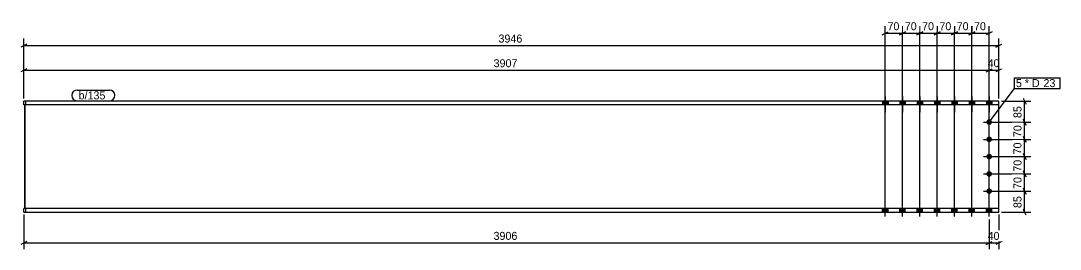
# Model space of a CAD drawing. Header units: millimetres. Extents: x 26 to 13543, y 32 to 958.
# Drawn here: x 9337 to 13543, y 32 to 958 of the extents above; entities that cross this region are included whole.
import ezdxf

# ---------------------------------------------------------------- set-up
doc = ezdxf.new("R2010")
doc.units = ezdxf.units.MM
doc.linetypes.add('DXK_LINE_DOT4', pattern=[0.9408, 0.4704, -0.4704])
doc.styles.add('Comic Sans MS', font='COMIC.TTF', dxfattribs={"height": 0.2})

msp = doc.modelspace()

# ---------------------------------------------------------------- hatches: boundary and pattern name
at = {"linetype": 'Continuous'}
for points in [[(12846, 632.6), (12824, 632.6), (12824, 618), (12846, 618)], [(12846, 632.6), (12824, 632.6), (12824, 618), (12846, 618)], [(12916, 632.6), (12894, 632.6), (12894, 618), (12916, 618)], [(12916, 632.6), (12894, 632.6), (12894, 618), (12916, 618)], [(12986, 632.6), (12964, 632.6), (12964, 618), (12986, 618)], [(12986, 632.6), (12964, 632.6), (12964, 618), (12986, 618)], [(13056, 632.6), (13034, 632.6), (13034, 618), (13056, 618)], [(13056, 632.6), (13034, 632.6), (13034, 618), (13056, 618)], [(13126, 632.6), (13104, 632.6), (13104, 618), (13126, 618)], [(13126, 632.6), (13104, 632.6), (13104, 618), (13126, 618)], [(13196, 632.6), (13174, 632.6), (13174, 618), (13196, 618)], [(13196, 632.6), (13174, 632.6), (13174, 618), (13196, 618)], [(13266, 632.6), (13244, 632.6), (13244, 618), (13266, 618)], [(13266, 632.6), (13244, 632.6), (13244, 618), (13266, 618)], [(13243.9, 547.6, -1), (13266.9, 547.6, -1)], [(13243.9, 477.6, -1), (13266.9, 477.6, -1)], [(13243.9, 407.6, -1), (13266.9, 407.6, -1)], [(13243.9, 337.6, -1), (13266.9, 337.6, -1)], [(13243.9, 267.6, -1), (13266.9, 267.6, -1)], [(12846, 197.2), (12824, 197.2), (12824, 182.6), (12846, 182.6)], [(12846, 197.2), (12824, 197.2), (12824, 182.6), (12846, 182.6)], [(12916, 197.2), (12894, 197.2), (12894, 182.6), (12916, 182.6)], [(12916, 197.2), (12894, 197.2), (12894, 182.6), (12916, 182.6)], [(12986, 197.2), (12964, 197.2), (12964, 182.6), (12986, 182.6)], [(12986, 197.2), (12964, 197.2), (12964, 182.6), (12986, 182.6)], [(13056, 197.2), (13034, 197.2), (13034, 182.6), (13056, 182.6)], [(13056, 197.2), (13034, 197.2), (13034, 182.6), (13056, 182.6)], [(13126, 197.2), (13104, 197.2), (13104, 182.6), (13126, 182.6)], [(13126, 197.2), (13104, 197.2), (13104, 182.6), (13126, 182.6)], [(13196, 197.2), (13174, 197.2), (13174, 182.6), (13196, 182.6)], [(13196, 197.2), (13174, 197.2), (13174, 182.6), (13196, 182.6)], [(13266, 197.2), (13244, 197.2), (13244, 182.6), (13266, 182.6)], [(13266, 197.2), (13244, 197.2), (13244, 182.6), (13266, 182.6)]]:
    msp.add_hatch(color=3, dxfattribs=at).paths.add_polyline_path(points)

# ---------------------------------------------------------------- linework, layer by layer
at = {"color": 8, "linetype": 'Continuous'}
for p, q in [((12835, 222.4), (12835, 936)), ((12905, 222.4), (12905, 936)), ((12975, 222.4), (12975, 936)), ((13045, 222.4), (13045, 936)), ((13115, 222.4), (13115, 936)), ((13185, 222.4), (13185, 936)), ((9348.6, 642.6), (9348.6, 886)), ((12823, 901.6), (12847, 913.6)), ((12893, 901.6), (12917, 913.6)), ((12963, 901.6), (12987, 913.6)), ((13033, 901.6), (13057, 913.6)), ((13103, 901.6), (13127, 913.6)), ((13173, 901.6), (13197, 913.6)), ((13185, 907.6), (13255, 907.6)), ((13267, 913.6), (13243, 901.6)), ((9360.6, 863.6), (9336.6, 851.6)), ((9348.6, 857.6), (13295, 857.6)), ((13283, 851.6), (13307, 863.6)), ((9360.6, 763.6), (9336.6, 751.6)), ((9348.6, 642.6), (9348.6, 786)), ((13243.4, 751.6), (13267.4, 763.6)), ((13255.4, 557.6), (13255.4, 786)), ((13255.4, 757.6), (13295, 757.6)), ((13307, 763.6), (13283, 751.6)), ((13295, 642.6), (13295, 786)), ((13305, 632.6), (13424.2, 632.6)), ((13392.6, 644.6), (13404.6, 620.6)), ((13398.6, 547.6), (13398.6, 632.6)), ((13265.4, 547.6), (13424.2, 547.6)), ((13404.6, 535.6), (13392.6, 559.6)), ((13265.4, 477.6), (13424.2, 477.6)), ((13404.6, 465.6), (13392.6, 489.6)), ((13265.4, 407.6), (13424.2, 407.6)), ((13404.6, 395.6), (13392.6, 419.6)), ((13265.4, 337.6), (13424.2, 337.6)), ((13404.6, 325.6), (13392.6, 349.6)), ((13265.4, 267.6), (13424.2, 267.6)), ((13404.6, 255.6), (13392.6, 279.6)), ((9348.6, 172.6), (9348.6, 32)), ((13295, 172.6), (13295, 32)), ((13305, 182.6), (13424.2, 182.6)), ((13404.6, 170.6), (13392.6, 194.6)), ((13255, 152.4), (13255, 32)), ((9360.6, 63.6), (9336.6, 51.6)), ((13243, 51.6), (13267, 63.6)), ((13255, 57.6), (13295, 57.6)), ((13307, 63.6), (13283, 51.6))]:
    msp.add_line(p, q, dxfattribs=at)
at = {"color": 7, "linetype": 'Continuous'}
for p, q in [((13295, 632.6), (9348.6, 632.6)), ((9348.6, 618), (9348.6, 632.6)), ((9357.3, 618), (9357.3, 632.6)), ((13295, 182.6), (13295, 632.6)), ((9352.7, 618), (9348.6, 618)), ((9352.7, 618), (9352.7, 197.2)), ((13295, 618), (9353.1, 618)), ((9353.1, 197.2), (9353.1, 618)), ((9348.6, 182.6), (9348.6, 197.2)), ((9352.7, 197.2), (9348.6, 197.2)), ((9348.6, 182.6), (13295, 182.6)), ((13295, 197.2), (9353.1, 197.2)), ((9357.3, 182.6), (9357.3, 197.2))]:
    msp.add_line(p, q, dxfattribs=at)
at = {"color": 3, "linetype": 'Continuous'}
for p, q in [((12824, 632.6), (12824, 618)), ((12824, 632.6), (12824, 618)), ((12835, 650.8), (12835, 587.6)), ((12835, 650.8), (12835, 587.6)), ((12846, 632.6), (12846, 618)), ((12846, 632.6), (12846, 618)), ((12894, 632.6), (12894, 618)), ((12894, 632.6), (12894, 618)), ((12905, 650.8), (12905, 587.6)), ((12905, 650.8), (12905, 587.6)), ((12916, 632.6), (12916, 618)), ((12916, 632.6), (12916, 618)), ((12964, 632.6), (12964, 618)), ((12964, 632.6), (12964, 618)), ((12975, 650.8), (12975, 587.6)), ((12975, 650.8), (12975, 587.6)), ((12986, 632.6), (12986, 618)), ((12986, 632.6), (12986, 618)), ((13034, 632.6), (13034, 618)), ((13034, 632.6), (13034, 618)), ((13045, 650.8), (13045, 587.6)), ((13045, 650.8), (13045, 587.6)), ((13056, 632.6), (13056, 618)), ((13056, 632.6), (13056, 618)), ((13104, 632.6), (13104, 618)), ((13104, 632.6), (13104, 618)), ((13115, 650.8), (13115, 587.6)), ((13115, 650.8), (13115, 587.6)), ((13126, 632.6), (13126, 618)), ((13126, 632.6), (13126, 618)), ((13174, 632.6), (13174, 618)), ((13174, 632.6), (13174, 618)), ((13185, 650.8), (13185, 587.6)), ((13185, 650.8), (13185, 587.6)), ((13196, 632.6), (13196, 618)), ((13196, 632.6), (13196, 618)), ((13244, 632.6), (13244, 618)), ((13244, 632.6), (13244, 618)), ((13255, 650.8), (13255, 587.6)), ((13255, 650.8), (13255, 587.6)), ((13266, 632.6), (13266, 618)), ((13266, 632.6), (13266, 618)), ((13232.4, 547.6), (13278.4, 547.6)), ((13255.4, 524.6), (13255.4, 570.6)), ((13232.4, 477.6), (13278.4, 477.6)), ((13255.4, 454.6), (13255.4, 500.6)), ((13255.4, 384.6), (13255.4, 430.6)), ((13232.4, 407.6), (13278.4, 407.6)), ((13232.4, 337.6), (13278.4, 337.6)), ((13255.4, 314.6), (13255.4, 360.6)), ((13232.4, 267.6), (13278.4, 267.6)), ((13255.4, 244.6), (13255.4, 290.6)), ((12835, 164.4), (12835, 227.6)), ((12835, 164.4), (12835, 227.6)), ((12905, 164.4), (12905, 227.6)), ((12905, 164.4), (12905, 227.6)), ((12975, 164.4), (12975, 227.6)), ((12975, 164.4), (12975, 227.6)), ((13045, 164.4), (13045, 227.6)), ((13045, 164.4), (13045, 227.6)), ((13115, 164.4), (13115, 227.6)), ((13115, 164.4), (13115, 227.6)), ((13185, 164.4), (13185, 227.6)), ((13185, 164.4), (13185, 227.6)), ((13255, 164.4), (13255, 227.6)), ((13255, 164.4), (13255, 227.6)), ((12824, 182.6), (12824, 197.2)), ((12824, 182.6), (12824, 197.2)), ((12846, 182.6), (12846, 197.2)), ((12846, 182.6), (12846, 197.2)), ((12894, 182.6), (12894, 197.2)), ((12894, 182.6), (12894, 197.2)), ((12916, 182.6), (12916, 197.2)), ((12916, 182.6), (12916, 197.2)), ((12964, 182.6), (12964, 197.2)), ((12964, 182.6), (12964, 197.2)), ((12986, 182.6), (12986, 197.2)), ((12986, 182.6), (12986, 197.2)), ((13034, 182.6), (13034, 197.2)), ((13034, 182.6), (13034, 197.2)), ((13056, 182.6), (13056, 197.2)), ((13056, 182.6), (13056, 197.2)), ((13104, 182.6), (13104, 197.2)), ((13104, 182.6), (13104, 197.2)), ((13126, 182.6), (13126, 197.2)), ((13126, 182.6), (13126, 197.2)), ((13174, 182.6), (13174, 197.2)), ((13174, 182.6), (13174, 197.2)), ((13196, 182.6), (13196, 197.2)), ((13196, 182.6), (13196, 197.2)), ((13244, 182.6), (13244, 197.2)), ((13244, 182.6), (13244, 197.2)), ((13266, 182.6), (13266, 197.2)), ((13266, 182.6), (13266, 197.2))]:
    msp.add_line(p, q, dxfattribs=at)
at = {"color": 7, "linetype": 'DXK_LINE_DOT4'}
for p, q in [((9353.1, 618), (9352.7, 618)), ((9353.1, 618), (9352.7, 618)), ((9352.7, 197.2), (9353.1, 197.2)), ((9353.1, 197.2), (9352.7, 197.2))]:
    msp.add_line(p, q, dxfattribs=at)

# ---------------------------------------------------------------- wipeouts: each hides what was drawn before it
at = {"color": 0}
msp.add_wipeout([(13389.8, 689.4), (13389.8, 721.4), (13363.7, 721.4), (13363.7, 689.4)], dxfattribs=at)

# ---------------------------------------------------------------- next in the draw order: wipeouts: each hides what was drawn before it
for points in [[(11380.3, 863.6), (11380.3, 908.4), (11263.3, 908.4), (11263.3, 863.6)], [(13307.7, 763.6), (13307.7, 808.4), (13242.7, 808.4), (13242.7, 763.6)], [(13389.8, 689.4), (13389.8, 721.4), (13363.7, 721.4), (13363.7, 689.4)], [(9689.1, 639.6), (9689.1, 671.6), (9570.6, 671.6), (9570.6, 639.6)], [(13392.6, 622.6), (13347.8, 622.6), (13347.8, 557.6), (13392.6, 557.6)], [(13307.5, 63.6), (13307.5, 108.4), (13242.6, 108.4), (13242.6, 63.6)]]:
    msp.add_wipeout(points, dxfattribs=at)

# ---------------------------------------------------------------- next in the draw order: linework, layer by layer
at = {"color": 8, "linetype": 'Continuous'}
for p, q in [((13255, 222.4), (13255, 936)), ((13295, 642.6), (13295, 886)), ((9348.6, 757.6), (13255.4, 757.6)), ((13243.4, 751.6), (13267.4, 763.6)), ((13255.4, 557.6), (13255.4, 786)), ((13265.4, 547.6), (13424.2, 547.6)), ((13392.6, 559.6), (13404.6, 535.6)), ((13398.6, 477.6), (13398.6, 547.6)), ((13255, 152.4), (13255, 32)), ((9348.6, 57.6), (13255, 57.6)), ((13243, 51.6), (13267, 63.6))]:
    msp.add_line(p, q, dxfattribs=at)
at = {"color": 7, "linetype": 'Continuous'}
msp.add_line((13357.7, 683.4), (13357.7, 727.4), dxfattribs=at)

# ---------------------------------------------------------------- next in the draw order: texts
at = {"color": 3, "style": 'Comic Sans MS'}
for s, p in [('3946', (11269.7, 870)), ('40', (13249.1, 770)), ('40', (13249, 70))]:
    msp.add_text(s, height=32.38, dxfattribs=at).set_placement(p)
msp.add_text('85', height=32.38, rotation=90.0002, dxfattribs=at).set_placement((13386.2, 564))

# ---------------------------------------------------------------- next in the draw order: wipeouts: each hides what was drawn before it
at = {"color": 0}
for points in [[(13465.6, 689.4), (13465.6, 721.4), (13399.4, 721.4), (13399.4, 689.4)], [(9689.1, 639.6), (9689.1, 671.6), (9570.6, 671.6), (9570.6, 639.6)]]:
    msp.add_wipeout(points, dxfattribs=at)

# ---------------------------------------------------------------- next in the draw order: linework, layer by layer
at = {"color": 7, "linetype": 'Continuous'}
for p, q in [((9564.6, 677.6), (9695.1, 677.6)), ((9564.6, 633.6), (9695.1, 633.6))]:
    msp.add_line(p, q, dxfattribs=at)
for centre, start, end in [((9564.6, 655.6), 90, 270), ((9695.1, 655.6), 270, 90)]:
    msp.add_arc(centre, 22, start, end, dxfattribs=at)

# ---------------------------------------------------------------- next in the draw order: texts
at = {"color": 3, "style": 'Comic Sans MS'}
msp.add_text('b/135', height=32.38, dxfattribs=at).set_placement((9570.6, 639.6))

# ---------------------------------------------------------------- next in the draw order: wipeouts: each hides what was drawn before it
at = {"color": 0}
for points in [[(13252.5, 913.6), (13252.5, 958.4), (13187.5, 958.4), (13187.5, 913.6)], [(11360.5, 763.6), (11360.5, 808.4), (11243.5, 808.4), (11243.5, 763.6)], [(13465.6, 689.4), (13465.6, 721.4), (13399.4, 721.4), (13399.4, 689.4)], [(13392.6, 545.1), (13347.8, 545.1), (13347.8, 480.1), (13392.6, 480.1)], [(11360.3, 63.6), (11360.3, 108.4), (11243.3, 108.4), (11243.3, 63.6)]]:
    msp.add_wipeout(points, dxfattribs=at)

# ---------------------------------------------------------------- next in the draw order: linework, layer by layer
at = {"color": 8, "linetype": 'Continuous'}
for p, q in [((13185, 222.4), (13185, 936)), ((13115, 907.6), (13185, 907.6)), ((13197, 913.6), (13173, 901.6)), ((13265.4, 477.6), (13424.2, 477.6)), ((13392.6, 489.6), (13404.6, 465.6)), ((13398.6, 407.6), (13398.6, 477.6))]:
    msp.add_line(p, q, dxfattribs=at)
at = {"color": 7, "linetype": 'Continuous'}
msp.add_line((13255.4, 547.6), (13357.7, 683.4), dxfattribs=at)

# ---------------------------------------------------------------- next in the draw order: texts
at = {"color": 3, "style": 'Comic Sans MS'}
for s, height, p in [('70', 32.38, (13193.9, 920)), ('3907', 32.38, (11249.9, 770)), ('5', 32.4, (13363.7, 689.4)), ('3906', 32.38, (11249.7, 70))]:
    msp.add_text(s, height=height, dxfattribs=at).set_placement(p)
msp.add_text('70', height=32.38, rotation=90.0002, dxfattribs=at).set_placement((13386.2, 486.5))

# ---------------------------------------------------------------- next in the draw order: wipeouts: each hides what was drawn before it
at = {"color": 0}
msp.add_wipeout([(13527.3, 689.4), (13527.3, 721.4), (13475.2, 721.4), (13475.2, 689.4)], dxfattribs=at)

# ---------------------------------------------------------------- next in the draw order: wipeouts: each hides what was drawn before it
for points in [[(13182.5, 913.6), (13182.5, 958.4), (13117.5, 958.4), (13117.5, 913.6)], [(13527.3, 689.4), (13527.3, 721.4), (13475.2, 721.4), (13475.2, 689.4)], [(13392.6, 475.1), (13347.8, 475.1), (13347.8, 410.1), (13392.6, 410.1)]]:
    msp.add_wipeout(points, dxfattribs=at)

# ---------------------------------------------------------------- next in the draw order: linework, layer by layer
at = {"color": 8, "linetype": 'Continuous'}
for p, q in [((13115, 222.4), (13115, 936)), ((13045, 907.6), (13115, 907.6)), ((13127, 913.6), (13103, 901.6)), ((13265.4, 407.6), (13424.2, 407.6)), ((13392.6, 419.6), (13404.6, 395.6)), ((13398.6, 337.6), (13398.6, 407.6))]:
    msp.add_line(p, q, dxfattribs=at)
at = {"color": 7, "linetype": 'Continuous'}
for p, q in [((13357.7, 727.4), (13542.9, 727.4)), ((13542.9, 683.4), (13542.9, 727.4)), ((13357.7, 683.4), (13542.9, 683.4))]:
    msp.add_line(p, q, dxfattribs=at)

# ---------------------------------------------------------------- next in the draw order: texts
at = {"color": 3, "style": 'Comic Sans MS'}
for s, p in [('70', (13123.9, 920)), ('* D', (13399.4, 689.4)), ('23', (13475.2, 689.4))]:
    msp.add_text(s, height=32.38, dxfattribs=at).set_placement(p)
msp.add_text('70', height=32.38, rotation=90.0002, dxfattribs=at).set_placement((13386.2, 416.5))

# ---------------------------------------------------------------- next in the draw order: wipeouts: each hides what was drawn before it
at = {"color": 0}
for points in [[(13112.5, 913.6), (13112.5, 958.4), (13047.5, 958.4), (13047.5, 913.6)], [(13392.6, 405.1), (13347.8, 405.1), (13347.8, 340.1), (13392.6, 340.1)]]:
    msp.add_wipeout(points, dxfattribs=at)

# ---------------------------------------------------------------- next in the draw order: linework, layer by layer
at = {"color": 8, "linetype": 'Continuous'}
for p, q in [((13045, 222.4), (13045, 936)), ((12975, 907.6), (13045, 907.6)), ((13057, 913.6), (13033, 901.6)), ((13265.4, 337.6), (13424.2, 337.6)), ((13392.6, 349.6), (13404.6, 325.6)), ((13398.6, 267.6), (13398.6, 337.6))]:
    msp.add_line(p, q, dxfattribs=at)

# ---------------------------------------------------------------- next in the draw order: texts
at = {"color": 3, "style": 'Comic Sans MS'}
msp.add_text('70', height=32.38, dxfattribs=at).set_placement((13053.9, 920))
msp.add_text('70', height=32.38, rotation=90.0002, dxfattribs=at).set_placement((13386.2, 346.5))

# ---------------------------------------------------------------- next in the draw order: wipeouts: each hides what was drawn before it
at = {"color": 0}
for points in [[(13042.5, 913.6), (13042.5, 958.4), (12977.5, 958.4), (12977.5, 913.6)], [(13392.6, 335.1), (13347.8, 335.1), (13347.8, 270.1), (13392.6, 270.1)]]:
    msp.add_wipeout(points, dxfattribs=at)

# ---------------------------------------------------------------- next in the draw order: linework, layer by layer
at = {"color": 8, "linetype": 'Continuous'}
for p, q in [((12975, 222.4), (12975, 936)), ((12905, 907.6), (12975, 907.6)), ((12987, 913.6), (12963, 901.6)), ((13265.4, 267.6), (13424.2, 267.6)), ((13392.6, 279.6), (13404.6, 255.6)), ((13398.6, 182.6), (13398.6, 267.6))]:
    msp.add_line(p, q, dxfattribs=at)

# ---------------------------------------------------------------- next in the draw order: texts
at = {"color": 3, "style": 'Comic Sans MS'}
msp.add_text('70', height=32.38, dxfattribs=at).set_placement((12983.9, 920))
msp.add_text('70', height=32.38, rotation=90.0002, dxfattribs=at).set_placement((13386.2, 276.5))

# ---------------------------------------------------------------- next in the draw order: wipeouts: each hides what was drawn before it
at = {"color": 0}
for points in [[(12972.5, 913.6), (12972.5, 958.4), (12907.5, 958.4), (12907.5, 913.6)], [(13392.6, 257.6), (13347.8, 257.6), (13347.8, 192.6), (13392.6, 192.6)]]:
    msp.add_wipeout(points, dxfattribs=at)

# ---------------------------------------------------------------- next in the draw order: linework, layer by layer
at = {"color": 8, "linetype": 'Continuous'}
for p, q in [((12905, 222.4), (12905, 936)), ((12835, 907.6), (12905, 907.6)), ((12917, 913.6), (12893, 901.6))]:
    msp.add_line(p, q, dxfattribs=at)

# ---------------------------------------------------------------- next in the draw order: texts
at = {"color": 3, "style": 'Comic Sans MS'}
msp.add_text('70', height=32.38, dxfattribs=at).set_placement((12913.9, 920))
msp.add_text('85', height=32.38, rotation=90.0002, dxfattribs=at).set_placement((13386.2, 199))

# ---------------------------------------------------------------- next in the draw order: wipeouts: each hides what was drawn before it
at = {"color": 0}
msp.add_wipeout([(12902.5, 913.6), (12902.5, 958.4), (12837.5, 958.4), (12837.5, 913.6)], dxfattribs=at)

# ---------------------------------------------------------------- next in the draw order: texts
at = {"color": 3, "style": 'Comic Sans MS'}
msp.add_text('70', height=32.38, dxfattribs=at).set_placement((12843.9, 920))

doc.saveas('drawing.dxf')
